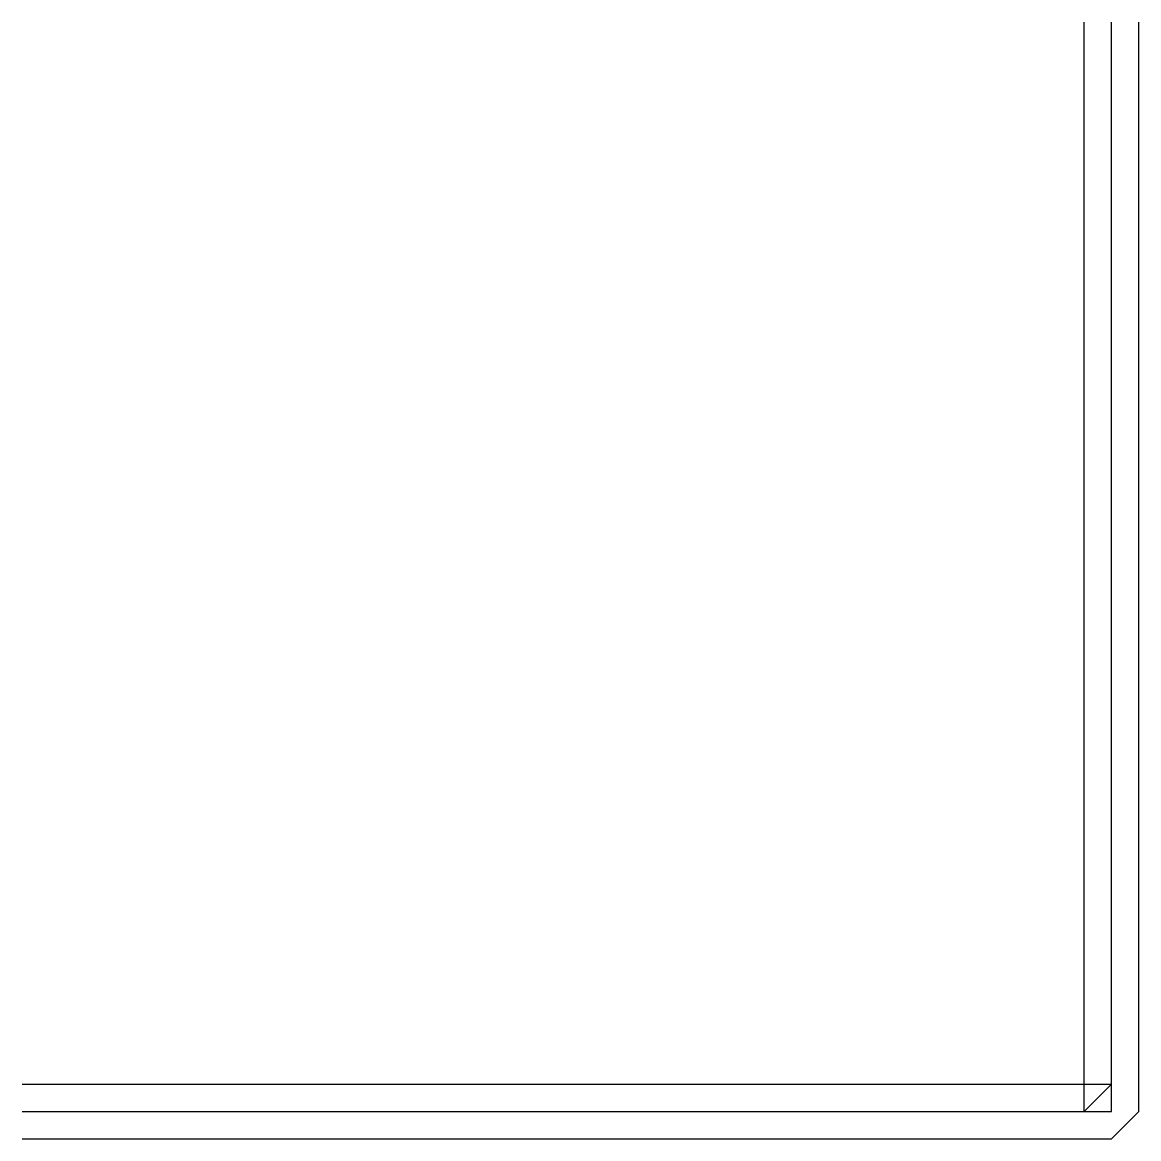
# Model space of a CAD drawing. Header units: millimetres. Extents: x 60 to 470, y -470 to -60.
import ezdxf

# ---------------------------------------------------------------- set-up
doc = ezdxf.new("R2010")
doc.units = ezdxf.units.MM
doc.layers.add('LINE_CENTER', color=1, linetype='CONTINUOUS')
doc.layers.add('LINE_EDGE', color=7, linetype='CONTINUOUS')

msp = doc.modelspace()

# ---------------------------------------------------------------- linework, layer by layer
at = {"layer": 'LINE_CENTER'}
for p, q in [((460, -460), (460, -60)), ((60, -460), (460, -460))]:
    msp.add_line(p, q, dxfattribs=at)
at = {"layer": 'LINE_EDGE'}
for p, q in [((450, -460), (450, -60)), ((470, -460), (470, -60)), ((60, -450), (460, -450)), ((460, -450), (450, -460)), ((460, -470), (470, -460)), ((60, -470), (460, -470))]:
    msp.add_line(p, q, dxfattribs=at)

doc.saveas('drawing.dxf')
